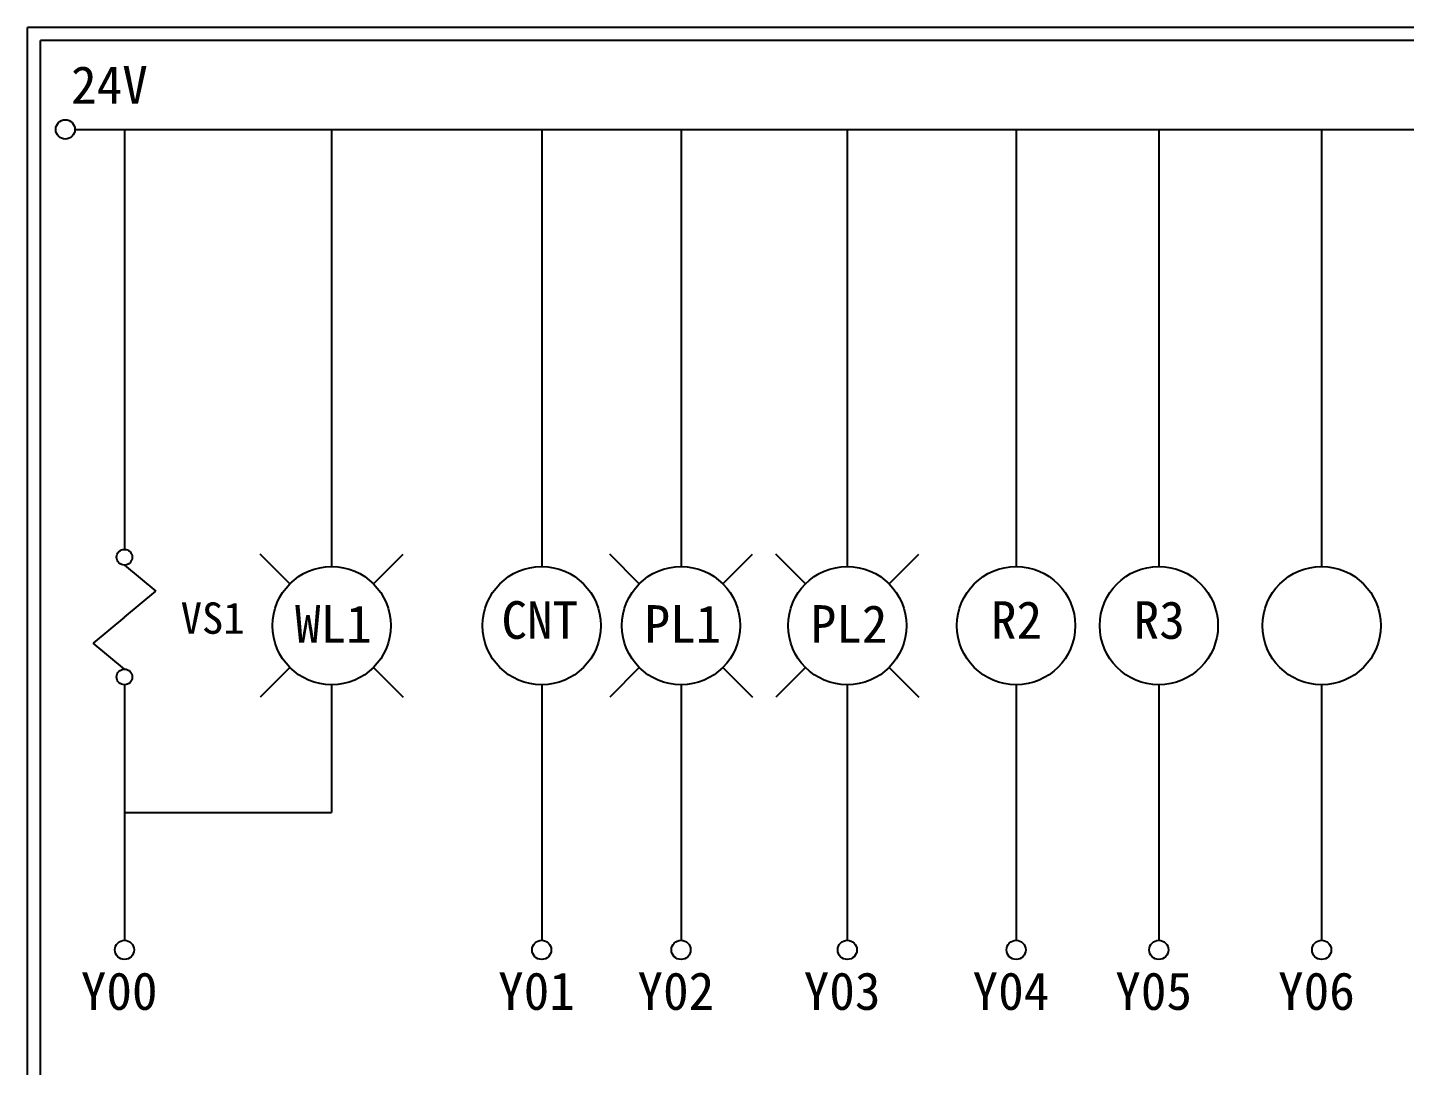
# Model space of a CAD drawing. Extents: x 926 to 1213, y 3 to 207.
# Drawn here: x 925.7 to 1057.5, y 107.6 to 207 of the extents above; entities that cross this region are included whole.
import ezdxf

# ---------------------------------------------------------------- set-up
doc = ezdxf.new("R2010")
doc.units = 0
doc.layers.get('0').update_dxf_attribs({"linetype": 'CONTINUOUS'})
doc.layers.add('圖框層', color=7, linetype='CONTINUOUS')
doc.layers.add('標尺寸層', color=3, linetype='CONTINUOUS')
doc.styles.add('STSL', font='KAIU.TTF')

msp = doc.modelspace()

# ---------------------------------------------------------------- linework, layer by layer
for p, q in [((950.84, 153.73), (948.02, 156.56)), ((958.85, 153.73), (961.68, 156.56)), ((984.29, 153.73), (981.46, 156.56)), ((992.3, 153.73), (995.13, 156.56)), ((1000.2, 153.73), (997.37, 156.56)), ((1008.21, 153.73), (1011.04, 156.56)), ((950.84, 145.73), (948.02, 142.9)), ((958.85, 145.73), (961.68, 142.9)), ((984.29, 145.73), (981.46, 142.9)), ((992.3, 145.73), (995.13, 142.9)), ((1000.2, 145.73), (997.37, 142.9)), ((1008.21, 145.73), (1011.04, 142.9))]:
    msp.add_line(p, q)
at = {"layer": '圖框層', "color": 7}
for p, q in [((1212.74, 206.97), (925.74, 206.97)), ((925.74, 3), (925.74, 206.97)), ((1211.49, 205.72), (926.99, 205.72)), ((926.99, 4.25), (926.99, 205.72))]:
    msp.add_line(p, q, dxfattribs=at)
at = {"layer": '標尺寸層', "color": 7}
for p, q in [((930.28, 197.22), (1207.88, 197.22)), ((935.02, 197.22), (935.02, 157.03)), ((954.85, 197.22), (954.85, 155.39)), ((974.95, 197.22), (974.95, 155.39)), ((988.29, 197.22), (988.29, 155.39)), ((1004.2, 197.22), (1004.2, 155.39)), ((1020.36, 197.22), (1020.36, 155.39)), ((1034.02, 197.22), (1034.02, 155.39)), ((1049.6, 197.22), (1049.6, 155.39)), ((935.02, 155.53), (938.02, 153.04)), ((935.02, 150.55), (938.02, 153.04)), ((935.02, 150.55), (932.01, 148.06)), ((935.02, 145.57), (932.01, 148.06)), ((935.02, 144.07), (935.02, 119.62)), ((954.85, 144.07), (954.85, 131.84)), ((974.95, 144.07), (974.95, 119.62)), ((988.29, 144.07), (988.29, 119.62)), ((1004.2, 144.07), (1004.2, 119.62)), ((1020.36, 144.07), (1020.36, 119.62)), ((1034.02, 144.07), (1034.02, 119.62)), ((1049.6, 144.07), (1049.6, 119.62))]:
    msp.add_line(p, q, dxfattribs=at)
at = {"layer": '標尺寸層'}
msp.add_line((935.02, 131.84), (954.85, 131.84), dxfattribs=at)
at = {"layer": '標尺寸層', "color": 7}
for centre, radius in [((929.36, 197.22), 0.92), ((935.02, 156.28), 0.751), ((954.85, 149.73), 5.66), ((974.95, 149.73), 5.66), ((988.29, 149.73), 5.66), ((1004.2, 149.73), 5.66), ((1020.36, 149.73), 5.66), ((1034.02, 149.73), 5.66), ((1049.6, 149.73), 5.66), ((935.02, 144.82), 0.751), ((935.02, 118.7), 0.92), ((974.95, 118.7), 0.92), ((988.29, 118.7), 0.92), ((1004.2, 118.7), 0.92), ((1020.36, 118.7), 0.92), ((1034.02, 118.7), 0.92), ((1049.6, 118.7), 0.92)]:
    msp.add_circle(centre, radius, dxfattribs=at)

# ---------------------------------------------------------------- texts
at = {"layer": '圖框層', "color": 4, "style": 'STSL'}
for s, height, p in [('24V', 3.6, (929.91, 199.68)), ('VS1', 3, (940.4, 148.95)), ('WL1', 3.6, (951.34, 148.09)), ('CNT', 3.6, (971.1, 148.47)), ('PL1', 3.6, (984.79, 148.09)), ('PL2', 3.6, (1000.69, 148.09)), ('R2', 3.6, (1017.95, 148.47)), ('R3', 3.6, (1031.61, 148.47)), ('Y00', 3.6, (930.84, 112.96)), ('Y01', 3.6, (970.78, 112.96)), ('Y02', 3.6, (984.12, 112.96)), ('Y03', 3.6, (1000.03, 112.96)), ('Y04', 3.6, (1016.19, 112.96)), ('Y05', 3.6, (1029.85, 112.96)), ('Y06', 3.6, (1045.43, 112.96))]:
    msp.add_text(s, height=height, dxfattribs=at).set_placement(p)

doc.saveas('drawing.dxf')
